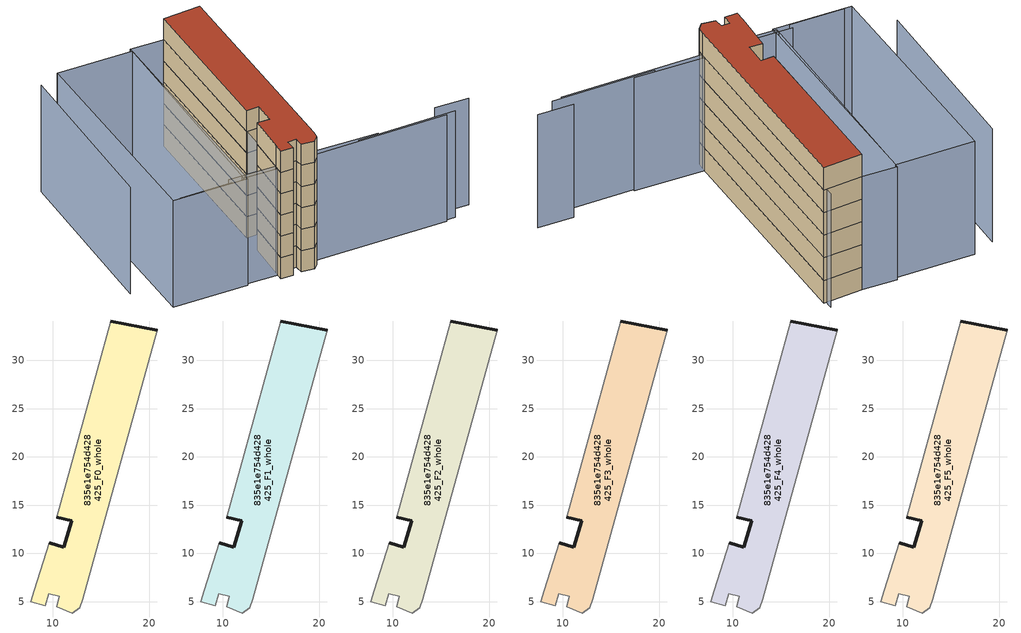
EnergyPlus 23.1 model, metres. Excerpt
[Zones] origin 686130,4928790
835e1e754d428425_F0_whole
 floor ground (EU_floor_Construction): 20.82,33.14 13.11,5.24 12.8,4.36 12.01,3.83 10.41,4.45 10.67,5.56 9.56,5.83 9.23,4.56 7.71,4.97 8.05,6.18 9.61,11.12 11.15,10.66 11.97,13.39 10.42,13.75 16,34.09 z0
 wall outside (EU_wall_Construction): 20.82,33.14 16,34.09 / 10.42,13.75 11.97,13.39 11.15,10.66 9.61,11.12 z0:3
 wall adiabatic (EU_wall_Construction): 16,34.09 10.42,13.75 / 9.61,11.12 8.05,6.18 7.71,4.97 9.23,4.56 9.56,5.83 10.67,5.56 10.41,4.45 12.01,3.83 12.8,4.36 13.11,5.24 20.82,33.14 z0:3
835e1e754d428425_F1_whole
 floor to 835e1e754d428425_F0_whole (EU_floor_Construction): 20.82,33.14 13.11,5.24 12.8,4.36 12.01,3.83 10.41,4.45 10.67,5.56 9.56,5.83 9.23,4.56 7.71,4.97 8.05,6.18 9.61,11.12 11.15,10.66 11.97,13.39 10.42,13.75 16,34.09 z3
 wall outside (EU_wall_Construction): 20.82,33.14 16,34.09 / 10.42,13.75 11.97,13.39 11.15,10.66 9.61,11.12 z3:6
 wall adiabatic (EU_wall_Construction): 16,34.09 10.42,13.75 / 9.61,11.12 8.05,6.18 7.71,4.97 9.23,4.56 9.56,5.83 10.67,5.56 10.41,4.45 12.01,3.83 12.8,4.36 13.11,5.24 20.82,33.14 z3:6
835e1e754d428425_F2_whole
 floor to 835e1e754d428425_F1_whole (EU_floor_Construction): 20.82,33.14 13.11,5.24 12.8,4.36 12.01,3.83 10.41,4.45 10.67,5.56 9.56,5.83 9.23,4.56 7.71,4.97 8.05,6.18 9.61,11.12 11.15,10.66 11.97,13.39 10.42,13.75 16,34.09 z6
 wall outside (EU_wall_Construction): 20.82,33.14 16,34.09 / 10.42,13.75 11.97,13.39 11.15,10.66 9.61,11.12 z6:9
 wall adiabatic (EU_wall_Construction): 16,34.09 10.42,13.75 / 9.61,11.12 8.05,6.18 7.71,4.97 9.23,4.56 9.56,5.83 10.67,5.56 10.41,4.45 12.01,3.83 12.8,4.36 13.11,5.24 20.82,33.14 z6:9
835e1e754d428425_F3_whole
 floor to 835e1e754d428425_F2_whole (EU_floor_Construction): 20.82,33.14 13.11,5.24 12.8,4.36 12.01,3.83 10.41,4.45 10.67,5.56 9.56,5.83 9.23,4.56 7.71,4.97 8.05,6.18 9.61,11.12 11.15,10.66 11.97,13.39 10.42,13.75 16,34.09 z9
 wall outside (EU_wall_Construction): 20.82,33.14 16,34.09 / 10.42,13.75 11.97,13.39 11.15,10.66 9.61,11.12 z9:12
 wall adiabatic (EU_wall_Construction): 16,34.09 10.42,13.75 / 9.61,11.12 8.05,6.18 7.71,4.97 9.23,4.56 9.56,5.83 10.67,5.56 10.41,4.45 12.01,3.83 12.8,4.36 13.11,5.24 20.82,33.14 z9:12
835e1e754d428425_F4_whole
 floor to 835e1e754d428425_F3_whole (EU_floor_Construction): 20.82,33.14 13.11,5.24 12.8,4.36 12.01,3.83 10.41,4.45 10.67,5.56 9.56,5.83 9.23,4.56 7.71,4.97 8.05,6.18 9.61,11.12 11.15,10.66 11.97,13.39 10.42,13.75 16,34.09 z12
 wall outside (EU_wall_Construction): 20.82,33.14 16,34.09 / 10.42,13.75 11.97,13.39 11.15,10.66 9.61,11.12 z12:15
 wall adiabatic (EU_wall_Construction): 16,34.09 10.42,13.75 / 9.61,11.12 8.05,6.18 7.71,4.97 9.23,4.56 9.56,5.83 10.67,5.56 10.41,4.45 12.01,3.83 12.8,4.36 13.11,5.24 20.82,33.14 z12:15
835e1e754d428425_F5_whole
 floor to 835e1e754d428425_F4_whole (EU_floor_Construction): 20.82,33.14 13.11,5.24 12.8,4.36 12.01,3.83 10.41,4.45 10.67,5.56 9.56,5.83 9.23,4.56 7.71,4.97 8.05,6.18 9.61,11.12 11.15,10.66 11.97,13.39 10.42,13.75 16,34.09 z15
 wall outside (EU_wall_Construction): 20.82,33.14 16,34.09 / 10.42,13.75 11.97,13.39 11.15,10.66 9.61,11.12 z15:18
 wall adiabatic (EU_wall_Construction): 16,34.09 10.42,13.75 / 9.61,11.12 8.05,6.18 7.71,4.97 9.23,4.56 9.56,5.83 10.67,5.56 10.41,4.45 12.01,3.83 12.8,4.36 13.11,5.24 20.82,33.14 z15:18
 roof outside (EU_roof_Construction): 13.11,5.24 20.82,33.14 16,34.09 10.42,13.75 11.97,13.39 11.15,10.66 9.61,11.12 8.05,6.18 7.71,4.97 9.23,4.56 9.56,5.83 10.67,5.56 10.41,4.45 12.01,3.83 12.8,4.36 z18
shading: -4.4,9.01 2.08,7.27 / 18.84,3.72 31.12,0.56 / 12.6,5.83 21.44,3.22 / 2.24,7.94 12.55,5.02 / 34,1.4 29.76,2.59 / 29.86,0.63 13.06,5.04 / 13.06,5.04 20.73,34.23 / -0.71,36.89 -7.18,14.55 / 3.73,7 11.86,35.28 / 11.86,35.28 16.25,34.02 / 16.25,34.02 8.12,5.74 / 8.12,5.74 3.73,7 / -5.37,9.22 2.33,37.43 / 2.33,37.43 11.74,34.86 / 11.74,34.86 4.04,6.65 / 4.04,6.65 -5.37,9.22 z0:15
[Building]
EU S2 Campaign: North Axis=0; Terrain=City; Solar Distribution=FullExterior
[Site:Location]
Bologna: Latitude=44.5; Longitude=11.25; Time Zone=1; Elevation=37
[SizingPeriod:WeatherFileDays]
AnnualSizingPeriod: Begin Month=1; Begin Day of Month=1; End Month=12; End Day of Month=31; Day of Week for Start Day=Monday; Use Weather File Daylight Saving Period=No; Use Weather File Rain and Snow Indicators=No
[MATERIAL]
EU_InternalMass_Material: Roughness=MediumRough; Thickness=0.1; Conductivity=1; Density=1800; Specific Heat=900; Thermal Absorptance=0.9; Solar Absorptance=0.7; Visible Absorptance=0.7
[MATERIAL:NOMASS] Roughness=MediumRough; Thermal Absorptance=0.9; Solar Absorptance=0.7; Visible Absorptance=0.7
Name | Thermal Resistance
EU_wall_NoMass | 0.905828
EU_roof_NoMass | 0.37593
EU_floor_NoMass | 0.67114
[CONSTRUCTION]
EU_wall_Construction: EU_wall_NoMass
EU_roof_Construction: EU_roof_NoMass
EU_floor_Construction: EU_floor_NoMass
EU_InternalMass_Construction: EU_InternalMass_Material
[ZONE] Type=1; Multiplier=1; Ceiling Height=autocalculate; Floor Area=autocalculate; Part of Total Floor Area=Yes
Name | Volume
835e1e754d428425_F0_whole | 429.425
835e1e754d428425_F1_whole; 835e1e754d428425_F2_whole; 835e1e754d428425_F3_whole; 835e1e754d428425_F4_whole; 835e1e754d428425_F5_whole | 429.426
[INTERNALMASS] Construction=EU_InternalMass_Construction; Surface Area=143.142
Name | Zone or ZoneList
835e1e754d428425_F0_whole_EU_InternalMass | 835e1e754d428425_F0_whole
835e1e754d428425_F1_whole_EU_InternalMass | 835e1e754d428425_F1_whole
835e1e754d428425_F2_whole_EU_InternalMass | 835e1e754d428425_F2_whole
835e1e754d428425_F3_whole_EU_InternalMass | 835e1e754d428425_F3_whole
835e1e754d428425_F4_whole_EU_InternalMass | 835e1e754d428425_F4_whole
835e1e754d428425_F5_whole_EU_InternalMass | 835e1e754d428425_F5_whole
[OTHEREQUIPMENT] Fuel Type=Electricity; Design Level Calculation Method=Watts/Area; Power per Zone Floor Area=1; Fraction Latent=0; Fraction Radiant=0; Fraction Lost=0; Carbon Dioxide Generation Rate=0; EndUse Subcategory=EU_Step8_InternalGains
Name | Zone or ZoneList or Space or SpaceList | Schedule
EU_Step8_InternalGain_835e1e754d428425_F0_whole_f000 | 835e1e754d428425_F0_whole | EU_Step8_GainSchedule_835e1e754d428425_F0_whole_f000
EU_Step8_InternalGain_835e1e754d428425_F1_whole_f000 | 835e1e754d428425_F1_whole | EU_Step8_GainSchedule_835e1e754d428425_F1_whole_f000
EU_Step8_InternalGain_835e1e754d428425_F2_whole_f000 | 835e1e754d428425_F2_whole | EU_Step8_GainSchedule_835e1e754d428425_F2_whole_f000
EU_Step8_InternalGain_835e1e754d428425_F3_whole_f000 | 835e1e754d428425_F3_whole | EU_Step8_GainSchedule_835e1e754d428425_F3_whole_f000
EU_Step8_InternalGain_835e1e754d428425_F4_whole_f000 | 835e1e754d428425_F4_whole | EU_Step8_GainSchedule_835e1e754d428425_F4_whole_f000
EU_Step8_InternalGain_835e1e754d428425_F5_whole_f000 | 835e1e754d428425_F5_whole | EU_Step8_GainSchedule_835e1e754d428425_F5_whole_f000
[ZONEVENTILATION:DESIGNFLOWRATE] Schedule=EU_AlwaysOn; Design Flow Rate Calculation Method=AirChanges/Hour; Air Changes per Hour=0.73129; Ventilation Type=Natural; Fan Pressure Rise=0; Fan Total Efficiency=1; Constant Term Coefficient=1; Temperature Term Coefficient=0; Velocity Term Coefficient=0; Velocity Squared Term Coefficient=0; Minimum Indoor Temperature=-100; Maximum Indoor Temperature=100; Delta Temperature=-100; Minimum Outdoor Temperature=-100; Maximum Outdoor Temperature=100; Maximum Wind Speed=40
Name | Zone or ZoneList or Space or SpaceList
EU_ConstantAir_835e1e754d428425_F0_whole | 835e1e754d428425_F0_whole
EU_ConstantAir_835e1e754d428425_F1_whole | 835e1e754d428425_F1_whole
EU_ConstantAir_835e1e754d428425_F2_whole | 835e1e754d428425_F2_whole
EU_ConstantAir_835e1e754d428425_F3_whole | 835e1e754d428425_F3_whole
EU_ConstantAir_835e1e754d428425_F4_whole | 835e1e754d428425_F4_whole
EU_ConstantAir_835e1e754d428425_F5_whole | 835e1e754d428425_F5_whole
[HVACTEMPLATE:THERMOSTAT] Constant Heating Setpoint=20; Constant Cooling Setpoint=50
EU_HeatOnly_835e1e754d428425_F0_whole; EU_HeatOnly_835e1e754d428425_F1_whole; EU_HeatOnly_835e1e754d428425_F2_whole; EU_HeatOnly_835e1e754d428425_F3_whole; EU_HeatOnly_835e1e754d428425_F4_whole; EU_HeatOnly_835e1e754d428425_F5_whole
[HVACTEMPLATE:ZONE:IDEALLOADSAIRSYSTEM] System Availability Schedule=EU_AlwaysOn; Maximum Heating Supply Air Temperature=50; Minimum Cooling Supply Air Temperature=13; Maximum Heating Supply Air Humidity Ratio=0.0156; Minimum Cooling Supply Air Humidity Ratio=0.0077; Heating Limit=NoLimit; Cooling Limit=NoLimit; Heating Availability Schedule=EU_AlwaysOn; Cooling Availability Schedule=EU_CoolingOff; Dehumidification Control Type=ConstantSensibleHeatRatio; Cooling Sensible Heat Ratio=0.7; Dehumidification Setpoint=60; Humidification Control Type=None; Humidification Setpoint=30; Outdoor Air Method=None; Outdoor Air Flow Rate per Person=0.00944; Outdoor Air Flow Rate per Zone Floor Area=0; Outdoor Air Flow Rate per Zone=0; Demand Controlled Ventilation Type=None; Outdoor Air Economizer Type=NoEconomizer; Heat Recovery Type=None; Sensible Heat Recovery Effectiveness=0.7; Latent Heat Recovery Effectiveness=0.65
Name | Template Thermostat
835e1e754d428425_F0_whole | EU_HeatOnly_835e1e754d428425_F0_whole
835e1e754d428425_F1_whole | EU_HeatOnly_835e1e754d428425_F1_whole
835e1e754d428425_F2_whole | EU_HeatOnly_835e1e754d428425_F2_whole
835e1e754d428425_F3_whole | EU_HeatOnly_835e1e754d428425_F3_whole
835e1e754d428425_F4_whole | EU_HeatOnly_835e1e754d428425_F4_whole
835e1e754d428425_F5_whole | EU_HeatOnly_835e1e754d428425_F5_whole
[SIZING:ZONE] Zone Cooling Design Supply Air Temperature Input Method=SupplyAirTemperature; Zone Cooling Design Supply Air Temperature=13; Zone Heating Design Supply Air Temperature Input Method=SupplyAirTemperature; Zone Heating Design Supply Air Temperature=50; Zone Cooling Design Supply Air Humidity Ratio=0.008; Zone Heating Design Supply Air Humidity Ratio=0.008; Cooling Design Air Flow Method=DesignDay; Cooling Design Air Flow Rate=0; Cooling Minimum Air Flow per Zone Floor Area=0.000762; Cooling Minimum Air Flow=0; Cooling Minimum Air Flow Fraction=0.2; Heating Design Air Flow Method=DesignDay; Heating Design Air Flow Rate=0; Heating Maximum Air Flow per Zone Floor Area=0.002032; Heating Maximum Air Flow=0.141576; Heating Maximum Air Flow Fraction=0.3; Account for Dedicated Outdoor Air System=No; Dedicated Outdoor Air System Control Strategy=NeutralSupplyAir; Dedicated Outdoor Air Low Setpoint Temperature for Design=autosize; Dedicated Outdoor Air High Setpoint Temperature for Design=autosize; Zone Load Sizing Method=Sensible Load Only No Latent Load; Zone Latent Cooling Design Supply Air Humidity Ratio Input Method=HumidityRatioDifference; Zone Cooling Design Supply Air Humidity Ratio Difference=0.005; Zone Latent Heating Design Supply Air Humidity Ratio Input Method=HumidityRatioDifference; Zone Humidification Design Supply Air Humidity Ratio Difference=0.005
835e1e754d428425_F0_whole; 835e1e754d428425_F1_whole; 835e1e754d428425_F2_whole; 835e1e754d428425_F3_whole; 835e1e754d428425_F4_whole; 835e1e754d428425_F5_whole
[SCHEDULE:CONSTANT]
Name | Hourly Value
EU_AlwaysOn | 1
EU_CoolingOff | 0
[SCHEDULE:FILE] Column Number=1; Rows to Skip at Top=0; Number of Hours of Data=8760; Column Separator=Comma; Interpolate to Timestep=No; Minutes per Item=60; Adjust Schedule for Daylight Savings=Yes
Name | File
EU_Step8_GainSchedule_835e1e754d428425_F0_whole_f000 | ../../schedules/835e1e754d428425/835e1e754d428425_F0_whole_f000_gain.csv
EU_Step8_GainSchedule_835e1e754d428425_F1_whole_f000 | ../../schedules/835e1e754d428425/835e1e754d428425_F1_whole_f000_gain.csv
EU_Step8_GainSchedule_835e1e754d428425_F2_whole_f000 | ../../schedules/835e1e754d428425/835e1e754d428425_F2_whole_f000_gain.csv
EU_Step8_GainSchedule_835e1e754d428425_F3_whole_f000 | ../../schedules/835e1e754d428425/835e1e754d428425_F3_whole_f000_gain.csv
EU_Step8_GainSchedule_835e1e754d428425_F4_whole_f000 | ../../schedules/835e1e754d428425/835e1e754d428425_F4_whole_f000_gain.csv
EU_Step8_GainSchedule_835e1e754d428425_F5_whole_f000 | ../../schedules/835e1e754d428425/835e1e754d428425_F5_whole_f000_gain.csv
